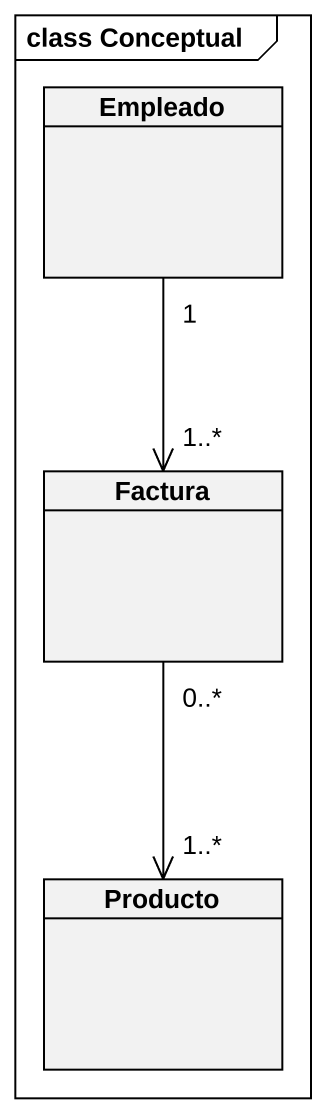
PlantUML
@startuml
mainframe class Conceptual
hide circle
hide empty members
class Empleado
class Factura
class Producto
Empleado "1" --> "1..*" Factura
Factura "0..*" --> "1..*" Producto
@enduml
